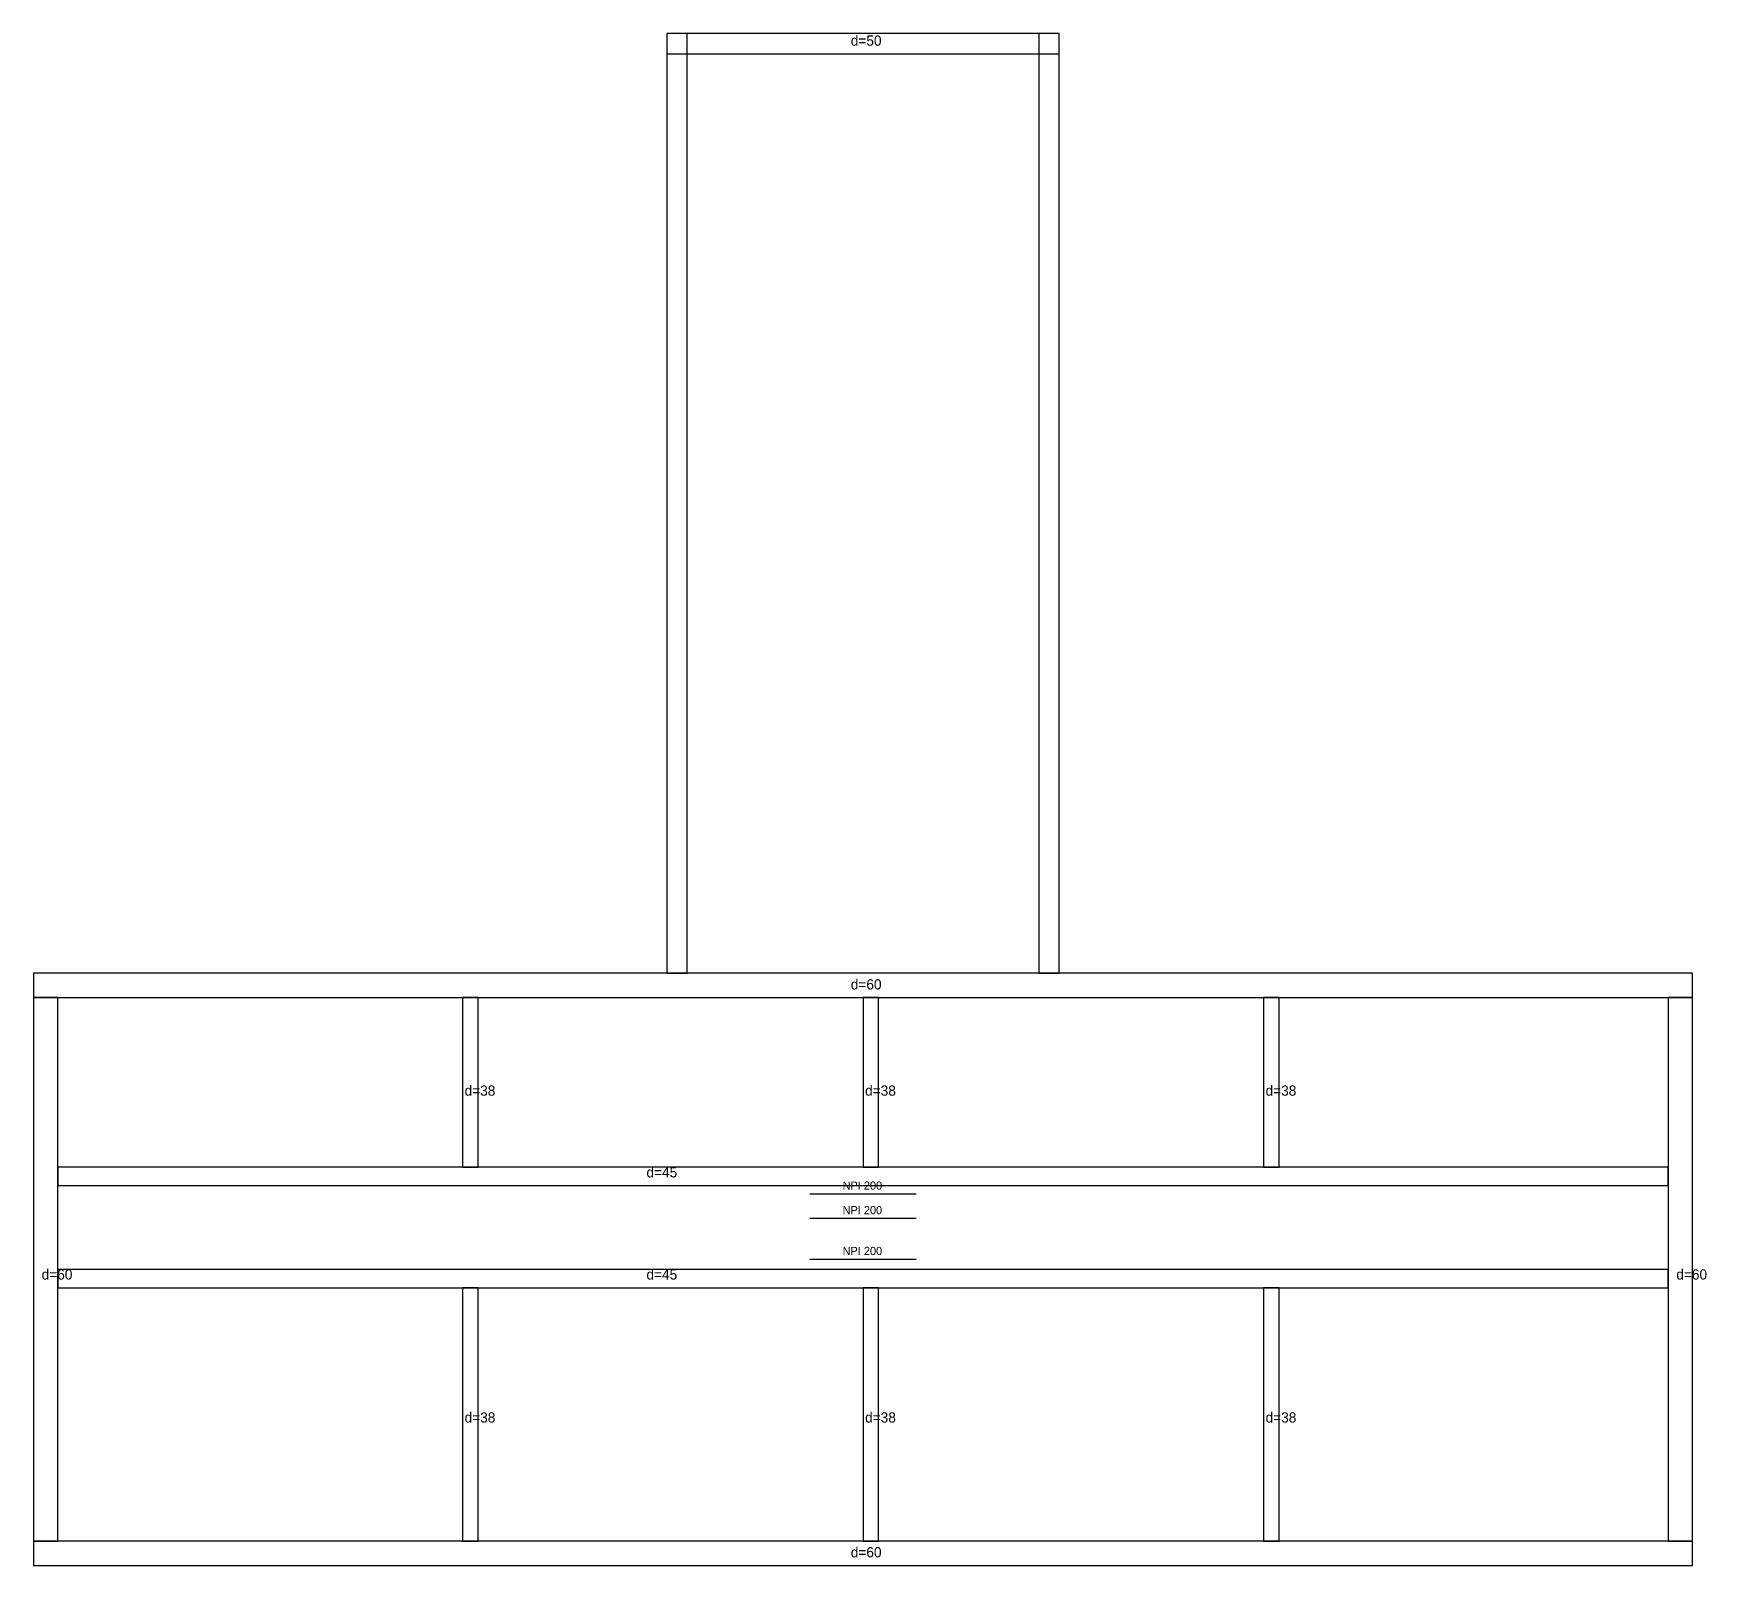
# Model space of a CAD drawing. Header units: metres. Extents: x 0 to 4094, y 0 to 3750.
import ezdxf

# ---------------------------------------------------------------- set-up
doc = ezdxf.new("R2010")
doc.units = ezdxf.units.M
for name, color, linetype in [('GREDE', 3, 'Continuous'), ('TEKST', 7, 'Continuous'), ('ZIDOVI', 1, 'Continuous')]:
    doc.layers.add(name, color=color, linetype=linetype)

msp = doc.modelspace()

# ---------------------------------------------------------------- linework, layer by layer
at = {"layer": 'GREDE'}
for p, q in [((1900, 910), (2160, 910)), ((1900, 850), (2160, 850)), ((1900, 750), (2160, 750))]:
    msp.add_line(p, q, dxfattribs=at)
at = {"layer": 'ZIDOVI'}
for points in [[(1550, 1450), (1600, 1450), (1600, 3750), (1550, 3750)], [(1550, 3700), (2510, 3700), (2510, 3750), (1550, 3750)], [(2460, 1450), (2510, 1450), (2510, 3750), (2460, 3750)], [(0, 1390), (4060, 1390), (4060, 1450), (0, 1450)], [(0, 60), (60, 60), (60, 1390), (0, 1390)], [(1050, 975), (1088, 975), (1088, 1390), (1050, 1390)], [(2030, 975), (2068, 975), (2068, 1390), (2030, 1390)], [(3010, 975), (3048, 975), (3048, 1390), (3010, 1390)], [(4000, 60), (4060, 60), (4060, 1390), (4000, 1390)], [(60, 930), (4000, 930), (4000, 975), (60, 975)], [(60, 680), (4000, 680), (4000, 725), (60, 725)], [(1050, 60), (1088, 60), (1088, 680), (1050, 680)], [(2030, 60), (2068, 60), (2068, 680), (2030, 680)], [(3010, 60), (3048, 60), (3048, 680), (3010, 680)], [(0, 0), (4060, 0), (4060, 60), (0, 60)]]:
    msp.add_lwpolyline(points, close=True, dxfattribs=at)

# ---------------------------------------------------------------- texts
at = {"layer": 'TEKST'}
for s, height, p in [('d=50', 25, (2000, 3720)), ('d=60', 25, (2000, 1410)), ('d=38', 25, (1055, 1150)), ('d=38', 25, (2035, 1150)), ('d=38', 25, (3015, 1150)), ('d=45', 25, (1500, 950)), ('NPI 200', 20, (1980, 920)), ('NPI 200', 20, (1980, 860)), ('NPI 200', 20, (1980, 760)), ('d=60', 25, (20, 700)), ('d=45', 25, (1500, 700)), ('d=60', 25, (4020, 700)), ('d=38', 25, (1055, 350)), ('d=38', 25, (2035, 350)), ('d=38', 25, (3015, 350)), ('d=60', 25, (2000, 20))]:
    msp.add_text(s, height=height, dxfattribs=at).set_placement(p)

doc.saveas('drawing.dxf')
